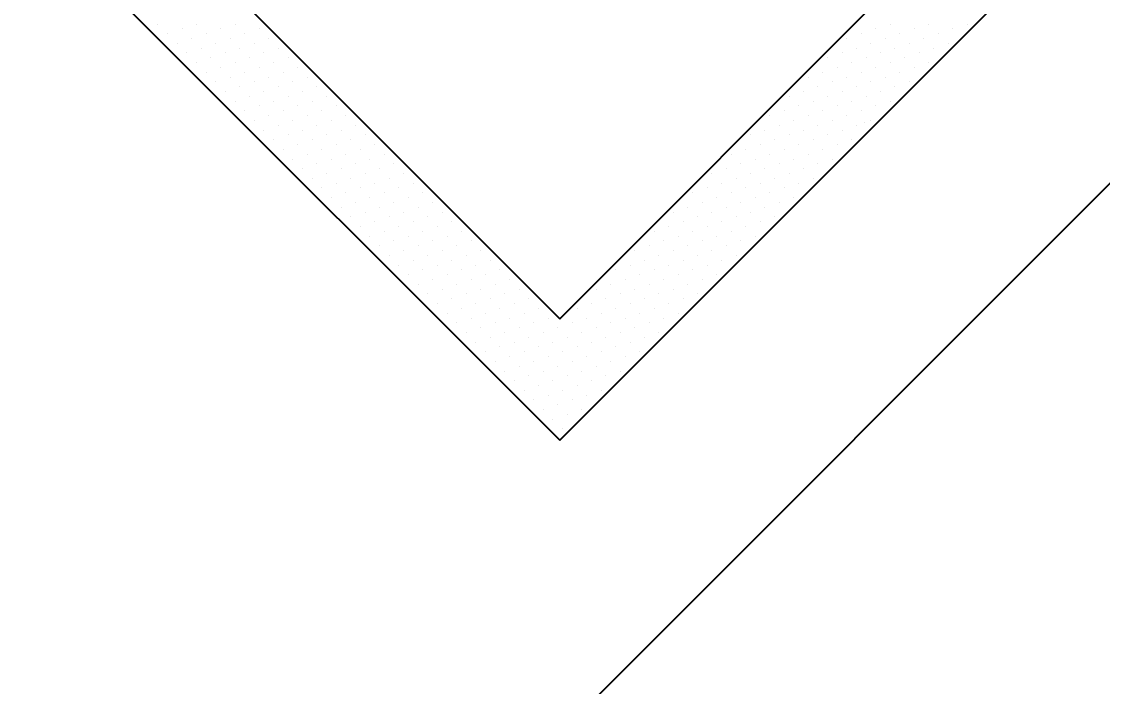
# Model space of a CAD drawing. Extents: x 500 to 638, y 181 to 267.
# Drawn here: x 535.6821 to 535.9087, y 228.2501 to 228.3894 of the extents above; entities that cross this region are included whole.
import ezdxf

# ---------------------------------------------------------------- set-up
doc = ezdxf.new("R2010")
doc.units = 0
doc.header["$LTSCALE"] = 7
doc.linetypes.add('HIDDEN2', pattern=[0.1875, 0.125, -0.0625])
doc.layers.get('0').update_dxf_attribs({"linetype": 'CONTINUOUS'})
doc.layers.get('DEFPOINTS').update_dxf_attribs({"linetype": 'CONTINUOUS'})
for name, color, linetype in [('ACESSÓRIO', 2, 'CONTINUOUS'), ('COBERTURA', 6, 'CONTINUOUS'), ('COTA', 1, 'CONTINUOUS')]:
    doc.layers.add(name, color=color, linetype=linetype)
doc.styles.add('SIMPLEX', font='SIMPLEX.SHX')
doc.dimstyles.new('DIM50', dxfattribs={"dimtxt": 0.12, "dimasz": 0.15, "dimexe": 0.05, "dimexo": 0.09, "dimgap": 0.09, "dimtad": 1, "dimzin": 0, "dimdsep": 46, "dimtxsty": 'SIMPLEX', "dimblk1": 'DOTSMALL', "dimblk2": 'DOTSMALL', "dimsah": 1, "dimcen": 0.09, "dimadec": 0, "dimazin": 0, "dimtfac": 1, "dimtix": 1, "dimtofl": 0, "dimtmove": 2, "dimatfit": 3, "dimldrblk": 'DOTSMALL', "dimfxl": 1, "dimtolj": 1, "dimtzin": 0, "dimarcsym": 0})

# ---------------------------------------------------------------- blocks, each defined once
blk = doc.blocks.new('_DOTSMALL')
at = {"color": 0, "linetype": 'ByBlock', "const_width": 0.5}
blk.add_lwpolyline([(-0.0625, 0, 1), (0.0625, 0, 1)], format="xyb", close=True, dxfattribs=at)
blk = doc.blocks.new('*D156')
at = {"layer": 'COTA', "color": 0, "lineweight": -2}
for p, q in [((535.52661, 228.06187), (535.52661, 228.26354)), ((538.77661, 227.91046), (538.77661, 228.26354)), ((538.77661, 228.21354), (535.52661, 228.21354))]:
    blk.add_line(p, q, dxfattribs=at)
at = {"layer": 'DEFPOINTS', "color": 0}
for p in [(535.52661, 228.21354), (535.52661, 227.97187), (538.77661, 227.82046)]:
    blk.add_point(p, dxfattribs=at)
at = {"layer": 'COTA', "color": 0, "lineweight": -2, "xscale": 0.15, "yscale": 0.15, "zscale": 0.15, "rotation": 180}
blk.add_blockref('_DOTSMALL', (535.52661, 228.21354), dxfattribs=at)
at = {"layer": 'COTA', "color": 0, "lineweight": -2, "xscale": 0.15, "yscale": 0.15, "zscale": 0.15}
blk.add_blockref('_DOTSMALL', (538.77661, 228.21354), dxfattribs=at)
at = {"layer": 'COTA', "color": 0, "insert": (536.78309, 228.37905), "char_height": 0.12, "attachment_point": 5, "style": 'SIMPLEX'}
blk.add_mtext('\\A1;3.25', dxfattribs=at)

msp = doc.modelspace()

# ---------------------------------------------------------------- linework, layer by layer
at = {"layer": 'ACESSÓRIO'}
for p, q in [((535.68651, 228.41013), (535.79494, 228.3017)), ((535.71197, 228.41013), (535.79494, 228.32716)), ((535.79494, 228.32716), (535.87791, 228.41013)), ((535.79494, 228.3017), (535.90337, 228.41013)), ((535.71066, 228.38892), (535.71066, 228.38892)), ((535.71571, 228.38791), (535.71571, 228.38791)), ((535.71874, 228.38892), (535.71874, 228.38892)), ((535.72379, 228.38791), (535.72379, 228.38791)), ((535.72682, 228.38892), (535.72682, 228.38892)), ((535.73188, 228.38791), (535.73188, 228.38791)), ((535.86119, 228.38791), (535.86119, 228.38791)), ((535.86422, 228.38892), (535.86422, 228.38892)), ((535.86927, 228.38791), (535.86927, 228.38791)), ((535.8723, 228.38892), (535.8723, 228.38892)), ((535.87736, 228.38791), (535.87736, 228.38791)), ((535.88039, 228.38892), (535.88039, 228.38892)), ((535.71268, 228.3869), (535.71268, 228.3869)), ((535.71773, 228.38589), (535.71773, 228.38589)), ((535.72076, 228.3869), (535.72076, 228.3869)), ((535.72581, 228.38589), (535.72581, 228.38589)), ((535.72885, 228.3869), (535.72885, 228.3869)), ((535.7339, 228.38589), (535.7339, 228.38589)), ((535.85513, 228.38589), (535.85513, 228.38589)), ((535.85816, 228.3869), (535.85816, 228.3869)), ((535.86321, 228.38589), (535.86321, 228.38589)), ((535.86624, 228.3869), (535.86624, 228.3869)), ((535.87129, 228.38589), (535.87129, 228.38589)), ((535.87433, 228.3869), (535.87433, 228.3869)), ((535.7147, 228.38488), (535.7147, 228.38488)), ((535.71975, 228.38387), (535.71975, 228.38387)), ((535.72278, 228.38488), (535.72278, 228.38488)), ((535.72783, 228.38387), (535.72783, 228.38387)), ((535.73087, 228.38488), (535.73087, 228.38488)), ((535.73592, 228.38387), (535.73592, 228.38387)), ((535.85715, 228.38387), (535.85715, 228.38387)), ((535.86018, 228.38488), (535.86018, 228.38488)), ((535.86523, 228.38387), (535.86523, 228.38387)), ((535.86826, 228.38488), (535.86826, 228.38488)), ((535.87331, 228.38387), (535.87331, 228.38387)), ((535.87635, 228.38488), (535.87635, 228.38488)), ((535.71672, 228.38286), (535.71672, 228.38286)), ((535.71874, 228.38084), (535.71874, 228.38084)), ((535.72177, 228.38185), (535.72177, 228.38185)), ((535.7248, 228.38286), (535.7248, 228.38286)), ((535.72682, 228.38084), (535.72682, 228.38084)), ((535.72986, 228.38185), (535.72986, 228.38185)), ((535.73289, 228.38286), (535.73289, 228.38286)), ((535.73491, 228.38084), (535.73491, 228.38084)), ((535.73794, 228.38185), (535.73794, 228.38185)), ((535.85109, 228.38185), (535.85109, 228.38185)), ((535.85412, 228.38286), (535.85412, 228.38286)), ((535.85614, 228.38084), (535.85614, 228.38084)), ((535.85917, 228.38185), (535.85917, 228.38185)), ((535.8622, 228.38286), (535.8622, 228.38286)), ((535.86422, 228.38084), (535.86422, 228.38084)), ((535.86725, 228.38185), (535.86725, 228.38185)), ((535.87028, 228.38286), (535.87028, 228.38286)), ((535.8723, 228.38084), (535.8723, 228.38084)), ((535.72076, 228.37882), (535.72076, 228.37882)), ((535.72379, 228.37983), (535.72379, 228.37983)), ((535.72885, 228.37882), (535.72885, 228.37882)), ((535.73188, 228.37983), (535.73188, 228.37983)), ((535.73693, 228.37882), (535.73693, 228.37882)), ((535.73996, 228.37983), (535.73996, 228.37983)), ((535.85008, 228.37882), (535.85008, 228.37882)), ((535.85311, 228.37983), (535.85311, 228.37983)), ((535.85816, 228.37882), (535.85816, 228.37882)), ((535.86119, 228.37983), (535.86119, 228.37983)), ((535.86624, 228.37882), (535.86624, 228.37882)), ((535.86927, 228.37983), (535.86927, 228.37983)), ((535.72278, 228.3768), (535.72278, 228.3768)), ((535.72581, 228.37781), (535.72581, 228.37781)), ((535.73087, 228.3768), (535.73087, 228.3768)), ((535.7339, 228.37781), (535.7339, 228.37781)), ((535.73895, 228.3768), (535.73895, 228.3768)), ((535.74198, 228.37781), (535.74198, 228.37781)), ((535.84705, 228.37781), (535.84705, 228.37781)), ((535.8521, 228.3768), (535.8521, 228.3768)), ((535.85513, 228.37781), (535.85513, 228.37781)), ((535.86018, 228.3768), (535.86018, 228.3768)), ((535.86321, 228.37781), (535.86321, 228.37781)), ((535.86826, 228.3768), (535.86826, 228.3768)), ((535.7248, 228.37478), (535.7248, 228.37478)), ((535.72783, 228.37579), (535.72783, 228.37579)), ((535.73289, 228.37478), (535.73289, 228.37478)), ((535.73592, 228.37579), (535.73592, 228.37579)), ((535.74097, 228.37478), (535.74097, 228.37478)), ((535.744, 228.37579), (535.744, 228.37579)), ((535.84604, 228.37478), (535.84604, 228.37478)), ((535.84907, 228.37579), (535.84907, 228.37579)), ((535.85412, 228.37478), (535.85412, 228.37478)), ((535.85715, 228.37579), (535.85715, 228.37579)), ((535.8622, 228.37478), (535.8622, 228.37478)), ((535.86523, 228.37579), (535.86523, 228.37579)), ((535.72682, 228.37276), (535.72682, 228.37276)), ((535.72986, 228.37377), (535.72986, 228.37377)), ((535.73188, 228.37174), (535.73188, 228.37174)), ((535.73491, 228.37276), (535.73491, 228.37276)), ((535.73794, 228.37377), (535.73794, 228.37377)), ((535.73996, 228.37174), (535.73996, 228.37174)), ((535.74299, 228.37276), (535.74299, 228.37276)), ((535.74602, 228.37377), (535.74602, 228.37377)), ((535.74804, 228.37174), (535.74804, 228.37174)), ((535.84301, 228.37377), (535.84301, 228.37377)), ((535.84503, 228.37174), (535.84503, 228.37174)), ((535.84806, 228.37276), (535.84806, 228.37276)), ((535.85109, 228.37377), (535.85109, 228.37377)), ((535.85311, 228.37174), (535.85311, 228.37174)), ((535.85614, 228.37276), (535.85614, 228.37276)), ((535.85917, 228.37377), (535.85917, 228.37377)), ((535.86119, 228.37174), (535.86119, 228.37174)), ((535.86422, 228.37276), (535.86422, 228.37276)), ((535.72885, 228.37073), (535.72885, 228.37073)), ((535.7339, 228.36972), (535.7339, 228.36972)), ((535.73693, 228.37073), (535.73693, 228.37073)), ((535.74198, 228.36972), (535.74198, 228.36972)), ((535.74501, 228.37073), (535.74501, 228.37073)), ((535.75006, 228.36972), (535.75006, 228.36972)), ((535.83897, 228.36972), (535.83897, 228.36972)), ((535.842, 228.37073), (535.842, 228.37073)), ((535.84705, 228.36972), (535.84705, 228.36972)), ((535.85008, 228.37073), (535.85008, 228.37073)), ((535.85513, 228.36972), (535.85513, 228.36972)), ((535.85816, 228.37073), (535.85816, 228.37073)), ((535.73087, 228.36871), (535.73087, 228.36871)), ((535.73592, 228.3677), (535.73592, 228.3677)), ((535.73895, 228.36871), (535.73895, 228.36871)), ((535.744, 228.3677), (535.744, 228.3677)), ((535.74703, 228.36871), (535.74703, 228.36871)), ((535.75208, 228.3677), (535.75208, 228.3677)), ((535.84099, 228.3677), (535.84099, 228.3677)), ((535.84402, 228.36871), (535.84402, 228.36871)), ((535.84907, 228.3677), (535.84907, 228.3677)), ((535.8521, 228.36871), (535.8521, 228.36871)), ((535.85715, 228.3677), (535.85715, 228.3677)), ((535.85885, 228.36827), (535.85885, 228.36827)), ((535.86018, 228.36871), (535.86018, 228.36871)), ((535.73289, 228.36669), (535.73289, 228.36669)), ((535.73794, 228.36568), (535.73794, 228.36568)), ((535.74097, 228.36669), (535.74097, 228.36669)), ((535.74602, 228.36568), (535.74602, 228.36568)), ((535.74905, 228.36669), (535.74905, 228.36669)), ((535.7541, 228.36568), (535.7541, 228.36568)), ((535.83492, 228.36568), (535.83492, 228.36568)), ((535.83796, 228.36669), (535.83796, 228.36669)), ((535.84301, 228.36568), (535.84301, 228.36568)), ((535.84604, 228.36669), (535.84604, 228.36669)), ((535.85109, 228.36568), (535.85109, 228.36568)), ((535.85412, 228.36669), (535.85412, 228.36669)), ((535.73491, 228.36467), (535.73491, 228.36467)), ((535.73693, 228.36265), (535.73693, 228.36265)), ((535.73996, 228.36366), (535.73996, 228.36366)), ((535.74299, 228.36467), (535.74299, 228.36467)), ((535.74501, 228.36265), (535.74501, 228.36265)), ((535.74804, 228.36366), (535.74804, 228.36366)), ((535.75107, 228.36467), (535.75107, 228.36467)), ((535.75309, 228.36265), (535.75309, 228.36265)), ((535.75612, 228.36366), (535.75612, 228.36366)), ((535.83391, 228.36265), (535.83391, 228.36265)), ((535.83694, 228.36366), (535.83694, 228.36366)), ((535.83998, 228.36467), (535.83998, 228.36467)), ((535.842, 228.36265), (535.842, 228.36265)), ((535.84503, 228.36366), (535.84503, 228.36366)), ((535.84806, 228.36467), (535.84806, 228.36467)), ((535.85008, 228.36265), (535.85008, 228.36265)), ((535.85311, 228.36366), (535.85311, 228.36366)), ((535.85614, 228.36467), (535.85614, 228.36467)), ((535.73895, 228.36063), (535.73895, 228.36063)), ((535.74198, 228.36164), (535.74198, 228.36164)), ((535.74703, 228.36063), (535.74703, 228.36063)), ((535.75006, 228.36164), (535.75006, 228.36164)), ((535.75511, 228.36063), (535.75511, 228.36063)), ((535.75814, 228.36164), (535.75814, 228.36164)), ((535.83088, 228.36164), (535.83088, 228.36164)), ((535.83593, 228.36063), (535.83593, 228.36063)), ((535.83897, 228.36164), (535.83897, 228.36164)), ((535.84402, 228.36063), (535.84402, 228.36063)), ((535.84705, 228.36164), (535.84705, 228.36164)), ((535.8521, 228.36063), (535.8521, 228.36063)), ((535.74097, 228.35861), (535.74097, 228.35861)), ((535.744, 228.35962), (535.744, 228.35962)), ((535.74905, 228.35861), (535.74905, 228.35861)), ((535.75208, 228.35962), (535.75208, 228.35962)), ((535.75713, 228.35861), (535.75713, 228.35861)), ((535.76016, 228.35962), (535.76016, 228.35962)), ((535.82987, 228.35861), (535.82987, 228.35861)), ((535.8329, 228.35962), (535.8329, 228.35962)), ((535.83796, 228.35861), (535.83796, 228.35861)), ((535.84099, 228.35962), (535.84099, 228.35962)), ((535.84604, 228.35861), (535.84604, 228.35861)), ((535.84907, 228.35962), (535.84907, 228.35962)), ((535.74299, 228.35659), (535.74299, 228.35659)), ((535.74602, 228.3576), (535.74602, 228.3576)), ((535.75107, 228.35659), (535.75107, 228.35659)), ((535.7541, 228.3576), (535.7541, 228.3576)), ((535.75915, 228.35659), (535.75915, 228.35659)), ((535.76218, 228.3576), (535.76218, 228.3576)), ((535.82684, 228.3576), (535.82684, 228.3576)), ((535.83189, 228.35659), (535.83189, 228.35659)), ((535.83492, 228.3576), (535.83492, 228.3576)), ((535.83998, 228.35659), (535.83998, 228.35659)), ((535.84301, 228.3576), (535.84301, 228.3576)), ((535.84806, 228.35659), (535.84806, 228.35659)), ((535.74501, 228.35457), (535.74501, 228.35457)), ((535.74804, 228.35558), (535.74804, 228.35558)), ((535.75006, 228.35356), (535.75006, 228.35356)), ((535.75309, 228.35457), (535.75309, 228.35457)), ((535.75612, 228.35558), (535.75612, 228.35558)), ((535.75814, 228.35356), (535.75814, 228.35356)), ((535.76117, 228.35457), (535.76117, 228.35457)), ((535.7642, 228.35558), (535.7642, 228.35558)), ((535.76623, 228.35356), (535.76623, 228.35356)), ((535.8228, 228.35356), (535.8228, 228.35356)), ((535.82583, 228.35457), (535.82583, 228.35457)), ((535.82886, 228.35558), (535.82886, 228.35558)), ((535.83088, 228.35356), (535.83088, 228.35356)), ((535.83391, 228.35457), (535.83391, 228.35457)), ((535.83694, 228.35558), (535.83694, 228.35558)), ((535.83897, 228.35356), (535.83897, 228.35356)), ((535.842, 228.35457), (535.842, 228.35457)), ((535.84503, 228.35558), (535.84503, 228.35558)), ((535.74703, 228.35255), (535.74703, 228.35255)), ((535.75208, 228.35154), (535.75208, 228.35154)), ((535.75511, 228.35255), (535.75511, 228.35255)), ((535.76016, 228.35154), (535.76016, 228.35154)), ((535.76319, 228.35255), (535.76319, 228.35255)), ((535.76825, 228.35154), (535.76825, 228.35154)), ((535.82482, 228.35154), (535.82482, 228.35154)), ((535.82785, 228.35255), (535.82785, 228.35255)), ((535.8329, 228.35154), (535.8329, 228.35154)), ((535.83593, 228.35255), (535.83593, 228.35255)), ((535.84099, 228.35154), (535.84099, 228.35154)), ((535.84402, 228.35255), (535.84402, 228.35255)), ((535.74905, 228.35053), (535.74905, 228.35053)), ((535.7541, 228.34952), (535.7541, 228.34952)), ((535.75713, 228.35053), (535.75713, 228.35053)), ((535.76218, 228.34952), (535.76218, 228.34952)), ((535.76522, 228.35053), (535.76522, 228.35053)), ((535.77027, 228.34952), (535.77027, 228.34952)), ((535.81876, 228.34952), (535.81876, 228.34952)), ((535.82179, 228.35053), (535.82179, 228.35053)), ((535.82684, 228.34952), (535.82684, 228.34952)), ((535.82987, 228.35053), (535.82987, 228.35053)), ((535.83492, 228.34952), (535.83492, 228.34952)), ((535.83796, 228.35053), (535.83796, 228.35053)), ((535.75107, 228.34851), (535.75107, 228.34851)), ((535.75612, 228.3475), (535.75612, 228.3475)), ((535.75915, 228.34851), (535.75915, 228.34851)), ((535.7642, 228.3475), (535.7642, 228.3475)), ((535.76724, 228.34851), (535.76724, 228.34851)), ((535.77229, 228.3475), (535.77229, 228.3475)), ((535.82078, 228.3475), (535.82078, 228.3475)), ((535.82381, 228.34851), (535.82381, 228.34851)), ((535.82886, 228.3475), (535.82886, 228.3475)), ((535.83189, 228.34851), (535.83189, 228.34851)), ((535.83694, 228.3475), (535.83694, 228.3475)), ((535.83998, 228.34851), (535.83998, 228.34851)), ((535.75309, 228.34649), (535.75309, 228.34649)), ((535.75511, 228.34447), (535.75511, 228.34447)), ((535.75814, 228.34548), (535.75814, 228.34548)), ((535.76117, 228.34649), (535.76117, 228.34649)), ((535.76319, 228.34447), (535.76319, 228.34447)), ((535.76623, 228.34548), (535.76623, 228.34548)), ((535.76926, 228.34649), (535.76926, 228.34649)), ((535.77128, 228.34447), (535.77128, 228.34447)), ((535.77431, 228.34548), (535.77431, 228.34548)), ((535.81472, 228.34548), (535.81472, 228.34548)), ((535.81775, 228.34649), (535.81775, 228.34649)), ((535.81977, 228.34447), (535.81977, 228.34447)), ((535.8228, 228.34548), (535.8228, 228.34548)), ((535.82583, 228.34649), (535.82583, 228.34649)), ((535.82785, 228.34447), (535.82785, 228.34447)), ((535.83088, 228.34548), (535.83088, 228.34548)), ((535.83391, 228.34649), (535.83391, 228.34649)), ((535.83593, 228.34447), (535.83593, 228.34447)), ((535.75713, 228.34245), (535.75713, 228.34245)), ((535.76016, 228.34346), (535.76016, 228.34346)), ((535.76522, 228.34245), (535.76522, 228.34245)), ((535.76825, 228.34346), (535.76825, 228.34346)), ((535.7733, 228.34245), (535.7733, 228.34245)), ((535.77633, 228.34346), (535.77633, 228.34346)), ((535.81371, 228.34245), (535.81371, 228.34245)), ((535.81674, 228.34346), (535.81674, 228.34346)), ((535.82179, 228.34245), (535.82179, 228.34245)), ((535.82482, 228.34346), (535.82482, 228.34346)), ((535.82987, 228.34245), (535.82987, 228.34245)), ((535.8329, 228.34346), (535.8329, 228.34346)), ((535.75915, 228.34043), (535.75915, 228.34043)), ((535.76218, 228.34144), (535.76218, 228.34144)), ((535.76724, 228.34043), (535.76724, 228.34043)), ((535.77027, 228.34144), (535.77027, 228.34144)), ((535.77532, 228.34043), (535.77532, 228.34043)), ((535.77835, 228.34144), (535.77835, 228.34144)), ((535.81068, 228.34144), (535.81068, 228.34144)), ((535.81573, 228.34043), (535.81573, 228.34043)), ((535.81876, 228.34144), (535.81876, 228.34144)), ((535.82381, 228.34043), (535.82381, 228.34043)), ((535.82684, 228.34144), (535.82684, 228.34144)), ((535.83189, 228.34043), (535.83189, 228.34043)), ((535.76117, 228.33841), (535.76117, 228.33841)), ((535.7642, 228.33942), (535.7642, 228.33942)), ((535.76926, 228.33841), (535.76926, 228.33841)), ((535.77229, 228.33942), (535.77229, 228.33942)), ((535.77734, 228.33841), (535.77734, 228.33841)), ((535.78037, 228.33942), (535.78037, 228.33942)), ((535.80967, 228.33841), (535.80967, 228.33841)), ((535.8127, 228.33942), (535.8127, 228.33942)), ((535.81775, 228.33841), (535.81775, 228.33841)), ((535.82078, 228.33942), (535.82078, 228.33942)), ((535.82583, 228.33841), (535.82583, 228.33841)), ((535.82886, 228.33942), (535.82886, 228.33942)), ((535.76319, 228.33639), (535.76319, 228.33639)), ((535.76623, 228.3374), (535.76623, 228.3374)), ((535.76825, 228.33537), (535.76825, 228.33537)), ((535.77128, 228.33639), (535.77128, 228.33639)), ((535.77431, 228.3374), (535.77431, 228.3374)), ((535.77633, 228.33537), (535.77633, 228.33537)), ((535.77936, 228.33639), (535.77936, 228.33639)), ((535.78239, 228.3374), (535.78239, 228.3374)), ((535.78441, 228.33537), (535.78441, 228.33537)), ((535.80664, 228.3374), (535.80664, 228.3374)), ((535.80866, 228.33537), (535.80866, 228.33537)), ((535.81169, 228.33639), (535.81169, 228.33639)), ((535.81472, 228.3374), (535.81472, 228.3374)), ((535.81674, 228.33537), (535.81674, 228.33537)), ((535.81977, 228.33639), (535.81977, 228.33639)), ((535.8228, 228.3374), (535.8228, 228.3374)), ((535.82482, 228.33537), (535.82482, 228.33537)), ((535.82785, 228.33639), (535.82785, 228.33639)), ((535.76522, 228.33436), (535.76522, 228.33436)), ((535.77027, 228.33335), (535.77027, 228.33335)), ((535.7733, 228.33436), (535.7733, 228.33436)), ((535.77835, 228.33335), (535.77835, 228.33335)), ((535.78138, 228.33436), (535.78138, 228.33436)), ((535.78643, 228.33335), (535.78643, 228.33335)), ((535.8026, 228.33335), (535.8026, 228.33335)), ((535.80563, 228.33436), (535.80563, 228.33436)), ((535.81068, 228.33335), (535.81068, 228.33335)), ((535.81371, 228.33436), (535.81371, 228.33436)), ((535.81876, 228.33335), (535.81876, 228.33335)), ((535.82179, 228.33436), (535.82179, 228.33436)), ((535.76724, 228.33234), (535.76724, 228.33234)), ((535.77229, 228.33133), (535.77229, 228.33133)), ((535.77532, 228.33234), (535.77532, 228.33234)), ((535.78037, 228.33133), (535.78037, 228.33133)), ((535.7834, 228.33234), (535.7834, 228.33234)), ((535.78845, 228.33133), (535.78845, 228.33133)), ((535.80462, 228.33133), (535.80462, 228.33133)), ((535.80765, 228.33234), (535.80765, 228.33234)), ((535.8127, 228.33133), (535.8127, 228.33133)), ((535.81573, 228.33234), (535.81573, 228.33234)), ((535.82078, 228.33133), (535.82078, 228.33133)), ((535.82381, 228.33234), (535.82381, 228.33234)), ((535.76926, 228.33032), (535.76926, 228.33032)), ((535.77431, 228.32931), (535.77431, 228.32931)), ((535.77734, 228.33032), (535.77734, 228.33032)), ((535.78239, 228.32931), (535.78239, 228.32931)), ((535.78542, 228.33032), (535.78542, 228.33032)), ((535.79047, 228.32931), (535.79047, 228.32931)), ((535.79855, 228.32931), (535.79855, 228.32931)), ((535.80159, 228.33032), (535.80159, 228.33032)), ((535.80664, 228.32931), (535.80664, 228.32931)), ((535.80967, 228.33032), (535.80967, 228.33032)), ((535.81472, 228.32931), (535.81472, 228.32931)), ((535.81775, 228.33032), (535.81775, 228.33032)), ((535.77128, 228.3283), (535.77128, 228.3283)), ((535.77633, 228.32729), (535.77633, 228.32729)), ((535.77936, 228.3283), (535.77936, 228.3283)), ((535.78441, 228.32729), (535.78441, 228.32729)), ((535.78744, 228.3283), (535.78744, 228.3283)), ((535.79249, 228.32729), (535.79249, 228.32729)), ((535.80057, 228.32729), (535.80057, 228.32729)), ((535.80361, 228.3283), (535.80361, 228.3283)), ((535.80866, 228.32729), (535.80866, 228.32729)), ((535.81169, 228.3283), (535.81169, 228.3283)), ((535.81674, 228.32729), (535.81674, 228.32729)), ((535.81977, 228.3283), (535.81977, 228.3283)), ((535.7733, 228.32628), (535.7733, 228.32628)), ((535.77532, 228.32426), (535.77532, 228.32426)), ((535.77835, 228.32527), (535.77835, 228.32527)), ((535.78138, 228.32628), (535.78138, 228.32628)), ((535.7834, 228.32426), (535.7834, 228.32426)), ((535.78643, 228.32527), (535.78643, 228.32527)), ((535.78946, 228.32628), (535.78946, 228.32628)), ((535.79148, 228.32426), (535.79148, 228.32426)), ((535.79451, 228.32527), (535.79451, 228.32527)), ((535.79754, 228.32628), (535.79754, 228.32628)), ((535.79956, 228.32426), (535.79956, 228.32426)), ((535.8026, 228.32527), (535.8026, 228.32527)), ((535.80563, 228.32628), (535.80563, 228.32628)), ((535.80765, 228.32426), (535.80765, 228.32426)), ((535.81068, 228.32527), (535.81068, 228.32527)), ((535.81371, 228.32628), (535.81371, 228.32628)), ((535.81573, 228.32426), (535.81573, 228.32426)), ((535.77734, 228.32224), (535.77734, 228.32224)), ((535.78037, 228.32325), (535.78037, 228.32325)), ((535.78542, 228.32224), (535.78542, 228.32224)), ((535.78845, 228.32325), (535.78845, 228.32325)), ((535.7935, 228.32224), (535.7935, 228.32224)), ((535.79653, 228.32325), (535.79653, 228.32325)), ((535.80159, 228.32224), (535.80159, 228.32224)), ((535.80462, 228.32325), (535.80462, 228.32325)), ((535.80967, 228.32224), (535.80967, 228.32224)), ((535.8127, 228.32325), (535.8127, 228.32325)), ((535.77936, 228.32022), (535.77936, 228.32022)), ((535.78239, 228.32123), (535.78239, 228.32123)), ((535.78744, 228.32022), (535.78744, 228.32022)), ((535.79047, 228.32123), (535.79047, 228.32123)), ((535.79552, 228.32022), (535.79552, 228.32022)), ((535.79855, 228.32123), (535.79855, 228.32123)), ((535.80361, 228.32022), (535.80361, 228.32022)), ((535.80664, 228.32123), (535.80664, 228.32123)), ((535.81169, 228.32022), (535.81169, 228.32022)), ((535.78138, 228.3182), (535.78138, 228.3182)), ((535.78441, 228.31921), (535.78441, 228.31921)), ((535.78946, 228.3182), (535.78946, 228.3182)), ((535.79249, 228.31921), (535.79249, 228.31921)), ((535.79754, 228.3182), (535.79754, 228.3182)), ((535.80057, 228.31921), (535.80057, 228.31921)), ((535.80563, 228.3182), (535.80563, 228.3182)), ((535.80866, 228.31921), (535.80866, 228.31921)), ((535.7834, 228.31618), (535.7834, 228.31618)), ((535.78643, 228.31719), (535.78643, 228.31719)), ((535.78845, 228.31517), (535.78845, 228.31517)), ((535.79148, 228.31618), (535.79148, 228.31618)), ((535.79451, 228.31719), (535.79451, 228.31719)), ((535.79653, 228.31517), (535.79653, 228.31517)), ((535.79956, 228.31618), (535.79956, 228.31618)), ((535.8026, 228.31719), (535.8026, 228.31719)), ((535.80462, 228.31517), (535.80462, 228.31517)), ((535.80765, 228.31618), (535.80765, 228.31618)), ((535.78542, 228.31416), (535.78542, 228.31416)), ((535.79047, 228.31315), (535.79047, 228.31315)), ((535.7935, 228.31416), (535.7935, 228.31416)), ((535.79855, 228.31315), (535.79855, 228.31315)), ((535.80159, 228.31416), (535.80159, 228.31416)), ((535.78744, 228.31214), (535.78744, 228.31214)), ((535.79249, 228.31113), (535.79249, 228.31113)), ((535.79552, 228.31214), (535.79552, 228.31214)), ((535.80057, 228.31113), (535.80057, 228.31113)), ((535.80361, 228.31214), (535.80361, 228.31214)), ((535.78946, 228.31012), (535.78946, 228.31012)), ((535.79451, 228.30911), (535.79451, 228.30911)), ((535.79754, 228.31012), (535.79754, 228.31012)), ((535.79148, 228.3081), (535.79148, 228.3081)), ((535.7935, 228.30608), (535.7935, 228.30608)), ((535.79653, 228.30709), (535.79653, 228.30709)), ((535.79956, 228.3081), (535.79956, 228.3081)), ((535.79552, 228.30406), (535.79552, 228.30406))]:
    msp.add_line(p, q, dxfattribs=at)
at = {"layer": 'COBERTURA', "linetype": 'HIDDEN2', "ltscale": 0.5}
msp.add_line((534.77597, 227.22123), (539.70135, 232.14661), dxfattribs=at)

# ---------------------------------------------------------------- dimensions: what is measured, and where the dimension line sits
at = {"layer": 'COTA'}
dim = msp.add_linear_dim(base=(535.52661, 228.21354), p1=(538.77661, 227.82046), p2=(535.52661, 227.97187), dimstyle='DIM50', dxfattribs=at)
dim.commit()
dim.dimension.update_dxf_attribs({"geometry": '*D156', "text_midpoint": (536.78309, 228.37905), "dimtype": 160})

doc.saveas('drawing.dxf')
